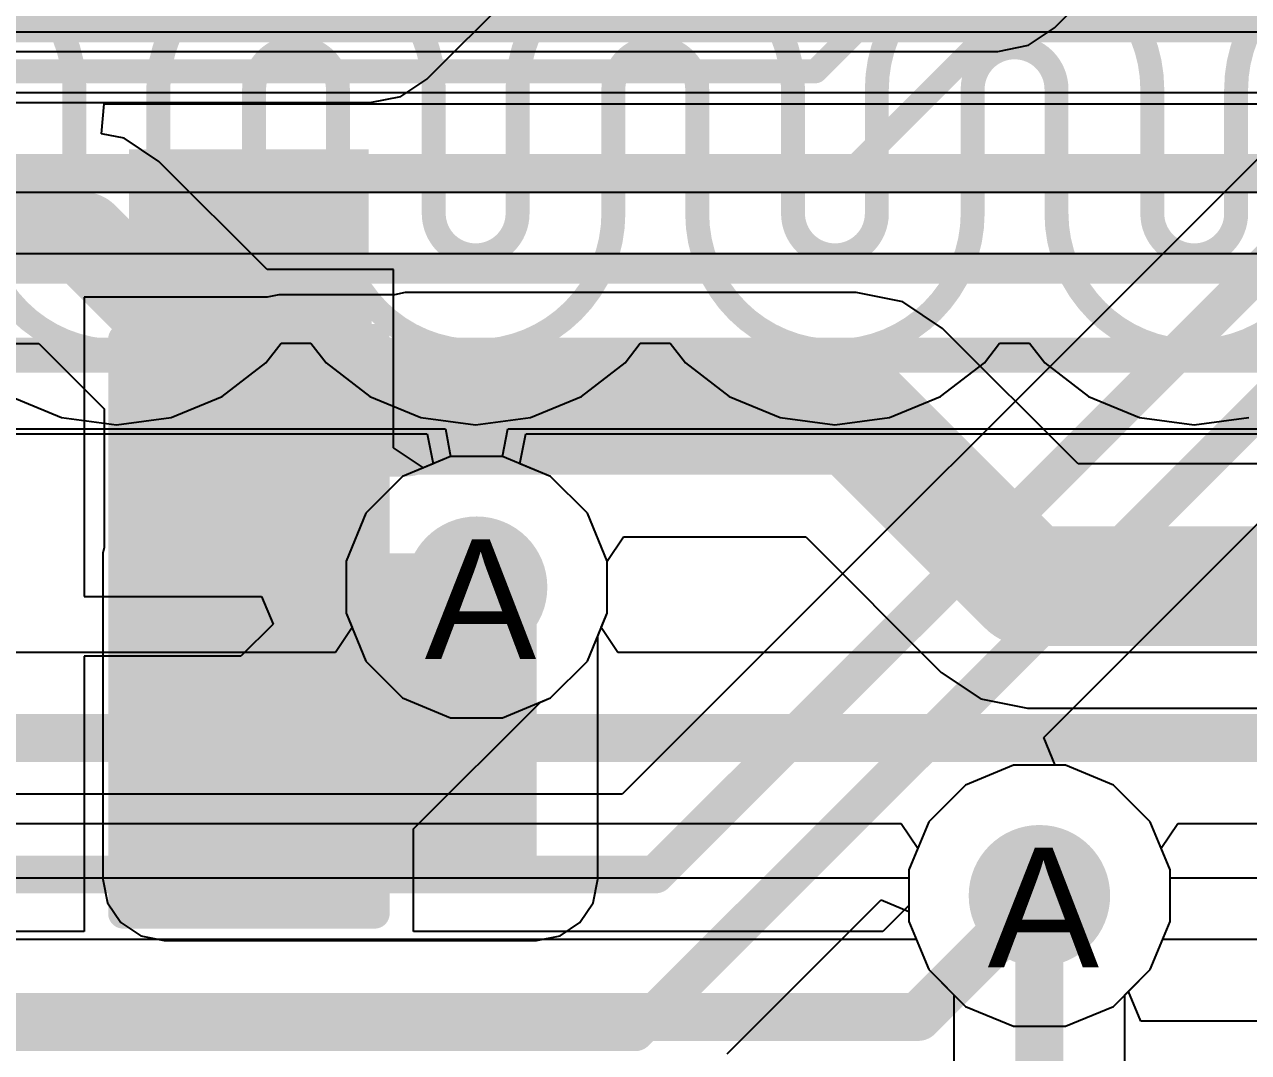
# Model space of a CAD drawing. Header units: inches. Extents: x 0 to 5271, y 0 to 5417.
# Drawn here: x 124.98 to 130.17, y 67.9 to 72.26 of the extents above; entities that cross this region are included whole.
import ezdxf

# ---------------------------------------------------------------- set-up
doc = ezdxf.new("R2010")
doc.units = ezdxf.units.IN
for name, color, linetype in [('Bottom Layer', 5, 'Continuous'), ('Bottom Overlay', 54, 'Continuous'), ('Bottom Paste', 16, 'Continuous'), ('Bottom Solder', 6, 'Continuous'), ('Drill Drawing', 1, 'Continuous'), ('L2_GND1', 16, 'Continuous'), ('L3_SIG1', 76, 'Continuous'), ('L4_PWR', 90, 'Continuous'), ('L5_GND2', 156, 'Continuous'), ('L6_SIG2', 130, 'Continuous'), ('L7_GND3', 216, 'Continuous'), ('Top Layer', 1, 'Continuous'), ('Top Overlay', 2, 'Continuous'), ('Top Paste', 8, 'Continuous'), ('Top Solder', 216, 'Continuous'), ('Via Holes', 16, 'Continuous')]:
    doc.layers.add(name, color=color, linetype=linetype)
doc.styles.add('Arial', font='', dxfattribs={"height": 0.2})
doc.styles.get('Arial').set_extended_font_data('Arial')

# ---------------------------------------------------------------- blocks, each defined once
blk = doc.blocks.new('R___0603_B_40')
at = {"layer": 'Bottom Layer'}
for points in [[(-1.1429746, -0.4445101599999999), (-1.1429746, 0.44448984), (-0.3809746, 0.44448984), (-0.3809746, -0.4445101599999999)], [(0.3810254, -0.4445101599999999), (0.3810254, 0.44448984), (1.1430254, 0.44448984), (1.1430254, -0.4445101599999999)]]:
    blk.add_hatch(color=5, dxfattribs=at).paths.add_polyline_path(points)
at = {"layer": 'Bottom Paste'}
for points in [[(-1.1429746, -0.4445101599999999), (-1.1429746, 0.44448984), (-0.3809746, 0.44448984), (-0.3809746, -0.4445101599999999)], [(0.3810254, -0.4445101599999999), (0.3810254, 0.44448984), (1.1430254, 0.44448984), (1.1430254, -0.4445101599999999)]]:
    blk.add_hatch(color=16, dxfattribs=at).paths.add_polyline_path(points)
at = {"layer": 'Bottom Solder'}
for points in [[(-1.2445746, -0.5461101599999999), (-1.2445746, 0.5460898399999999), (-0.2793746, 0.5460898399999999), (-0.2793746, -0.5461101599999999)], [(0.2794254, -0.5461101599999999), (0.2794254, 0.5460898399999999), (1.2446254, 0.5460898399999999), (1.2446254, -0.5461101599999999)]]:
    blk.add_hatch(color=6, dxfattribs=at).paths.add_polyline_path(points)
at = {"layer": 'Bottom Overlay'}
for points in [[(-1.2191746, 0.53338984, 0.127, 0.127, 0), (-1.2191746, -0.53341016, 0.127, 0.127, 0)], [(-1.2191746, 0.53338984, 0.127, 0.127, 0), (1.2192254, 0.53338984, 0.127, 0.127, 0)], [(1.2192254, 0.53338984, 0.127, 0.127, 0), (1.2192254, -0.53341016, 0.127, 0.127, 0)], [(-1.2191746, -0.53341016, 0.127, 0.127, 0), (1.2192254, -0.53341016, 0.127, 0.127, 0)]]:
    blk.add_lwpolyline(points, format="xyseb", dxfattribs=at)
for points in [[(-1.2509246, 0.53338984, 0.0635, 0.0635, 1), (-1.1874246, 0.53338984, 0.0635, 0.0635, 1)], [(-1.2509246, 0.53338984, 0.0635, 0.0635, 1), (-1.1874246, 0.53338984, 0.0635, 0.0635, 1)], [(1.1874754, 0.53338984, 0.0635, 0.0635, 1), (1.2509754, 0.53338984, 0.0635, 0.0635, 1)], [(1.1874754, 0.53338984, 0.0635, 0.0635, 1), (1.2509754, 0.53338984, 0.0635, 0.0635, 1)], [(-1.2509246, -0.53341016, 0.0635, 0.0635, 1), (-1.1874246, -0.53341016, 0.0635, 0.0635, 1)], [(-1.2509246, -0.53341016, 0.0635, 0.0635, 1), (-1.1874246, -0.53341016, 0.0635, 0.0635, 1)], [(1.1874754, -0.53341016, 0.0635, 0.0635, 1), (1.2509754, -0.53341016, 0.0635, 0.0635, 1)], [(1.1874754, -0.53341016, 0.0635, 0.0635, 1), (1.2509754, -0.53341016, 0.0635, 0.0635, 1)]]:
    blk.add_lwpolyline(points, format="xyseb", close=True, dxfattribs=at)
blk = doc.blocks.new('LED_0402_73')
at = {"layer": 'Top Layer'}
for points in [[(-0.7849743, 0.35999039), (-0.16497554, 0.35999039), (-0.16497554, -0.36001071), (-0.7849743, -0.36001071)], [(0.1649857, 0.35999039), (0.7849844599999999, 0.35999039), (0.7849844599999999, -0.36001071), (0.1649857, -0.36001071)]]:
    blk.add_hatch(color=1, dxfattribs=at).paths.add_polyline_path(points)
at = {"layer": 'Top Overlay'}
blk.add_hatch(color=2, dxfattribs=at).paths.add_polyline_path([(0.93995748, -0.50801016), (1.54955748, -0.50801016), (1.54955748, 0.5079898399999999), (0.93995748, 0.5079898399999999)])
at = {"layer": 'Top Paste'}
for points in [[(-0.7849743, 0.35999039), (-0.16497554, 0.35999039), (-0.16497554, -0.36001071), (-0.7849743, -0.36001071)], [(0.1649857, 0.35999039), (0.7849844599999999, 0.35999039), (0.7849844599999999, -0.36001071), (0.1649857, -0.36001071)]]:
    blk.add_hatch(color=8, dxfattribs=at).paths.add_polyline_path(points)
at = {"layer": 'Top Solder'}
for points in [[(-0.8865742999999999, 0.46159039), (-0.06337554, 0.46159039), (-0.06337554, -0.46161071), (-0.8865742999999999, -0.46161071)], [(0.06338569999999999, 0.46159039), (0.88658446, 0.46159039), (0.88658446, -0.46161071), (0.06338569999999999, -0.46161071)]]:
    blk.add_hatch(color=216, dxfattribs=at).paths.add_polyline_path(points)
at = {"layer": 'Top Overlay'}
for points in [[(-0.8889949199999999, 0.45718984, 0.127, 0.127, 0), (-0.8889949199999999, -0.45721016, 0.127, 0.127, 0)], [(-0.8889949199999999, 0.45718984, 0.127, 0.127, 0), (0.9398050799999998, 0.45718984, 0.127, 0.127, 0)], [(0.9398050799999998, 0.45718984, 0.127, 0.127, 0), (0.9398050799999998, -0.45721016, 0.127, 0.127, 0)], [(-0.8889949199999999, -0.45721016, 0.127, 0.127, 0), (0.9398050799999998, -0.45721016, 0.127, 0.127, 0)]]:
    blk.add_lwpolyline(points, format="xyseb", dxfattribs=at)
for points in [[(-0.92074492, 0.45718984, 0.0635, 0.0635, 1), (-0.8572449200000001, 0.45718984, 0.0635, 0.0635, 1)], [(-0.92074492, 0.45718984, 0.0635, 0.0635, 1), (-0.8572449200000001, 0.45718984, 0.0635, 0.0635, 1)], [(0.90805508, 0.45718984, 0.0635, 0.0635, 1), (0.9715550799999999, 0.45718984, 0.0635, 0.0635, 1)], [(0.90805508, 0.45718984, 0.0635, 0.0635, 1), (0.9715550799999999, 0.45718984, 0.0635, 0.0635, 1)], [(-0.92074492, -0.45721016, 0.0635, 0.0635, 1), (-0.8572449200000001, -0.45721016, 0.0635, 0.0635, 1)], [(-0.92074492, -0.45721016, 0.0635, 0.0635, 1), (-0.8572449200000001, -0.45721016, 0.0635, 0.0635, 1)], [(0.90805508, -0.45721016, 0.0635, 0.0635, 1), (0.9715550799999999, -0.45721016, 0.0635, 0.0635, 1)], [(0.90805508, -0.45721016, 0.0635, 0.0635, 1), (0.9715550799999999, -0.45721016, 0.0635, 0.0635, 1)]]:
    blk.add_lwpolyline(points, format="xyseb", close=True, dxfattribs=at)

msp = doc.modelspace()

# ---------------------------------------------------------------- hatches: boundary and pattern name
at = {"layer": 'Bottom Layer'}
h = msp.add_hatch(color=5, dxfattribs=at)
edge = h.paths.add_edge_path()
edge.add_arc((126.89769134, 69.8705994), 0.2999994, 0, 360)
h = msp.add_hatch(color=5, dxfattribs=at)
edge = h.paths.add_edge_path()
edge.add_arc((129.28497892, 68.56131067999999), 0.2999994, 0, 360)
at = {"layer": 'L2_GND1'}
h = msp.add_hatch(color=16, dxfattribs=at)
edge = h.paths.add_edge_path()
edge.add_arc((126.89769134, 69.8705994), 0.2999994, 0, 360)
h = msp.add_hatch(color=16, dxfattribs=at)
edge = h.paths.add_edge_path()
edge.add_arc((129.28497892, 68.56131067999999), 0.2999994, 0, 360)
at = {"layer": 'L3_SIG1'}
h = msp.add_hatch(color=76, dxfattribs=at)
edge = h.paths.add_edge_path()
edge.add_arc((126.89769134, 69.8705994), 0.2999994, 0, 360)
h = msp.add_hatch(color=76, dxfattribs=at)
edge = h.paths.add_edge_path()
edge.add_arc((129.28497892, 68.56131067999999), 0.2999994, 0, 360)
at = {"layer": 'L4_PWR'}
h = msp.add_hatch(color=90, dxfattribs=at)
edge = h.paths.add_edge_path()
edge.add_arc((126.89769134, 69.8705994), 0.2999994, 0, 360)
h = msp.add_hatch(color=90, dxfattribs=at)
edge = h.paths.add_edge_path()
edge.add_arc((129.28497892, 68.56131067999999), 0.2999994, 0, 360)
at = {"layer": 'L5_GND2'}
h = msp.add_hatch(color=156, dxfattribs=at)
edge = h.paths.add_edge_path()
edge.add_arc((126.89769134, 69.8705994), 0.2999994, 0, 360)
h = msp.add_hatch(color=156, dxfattribs=at)
edge = h.paths.add_edge_path()
edge.add_arc((129.28497892, 68.56131067999999), 0.2999994, 0, 360)
at = {"layer": 'L6_SIG2'}
h = msp.add_hatch(color=130, dxfattribs=at)
edge = h.paths.add_edge_path()
edge.add_arc((126.89769134, 69.8705994), 0.2999994, 0, 360)
h = msp.add_hatch(color=130, dxfattribs=at)
edge = h.paths.add_edge_path()
edge.add_arc((129.28497892, 68.56131067999999), 0.2999994, 0, 360)
at = {"layer": 'L7_GND3'}
h = msp.add_hatch(color=216, dxfattribs=at)
edge = h.paths.add_edge_path()
edge.add_arc((126.89769134, 69.8705994), 0.2999994, 0, 360)
h = msp.add_hatch(color=216, dxfattribs=at)
edge = h.paths.add_edge_path()
edge.add_arc((129.28497892, 68.56131067999999), 0.2999994, 0, 360)
at = {"layer": 'Top Layer'}
h = msp.add_hatch(color=1, dxfattribs=at)
edge = h.paths.add_edge_path()
edge.add_arc((126.89769134, 69.8705994), 0.2999994, 0, 360)
msp.add_hatch(color=1, dxfattribs=at).paths.add_polyline_path([(125.57180372, 68.63080508), (127.15239492, 68.63080508), (127.15239492, 70.01429227999999), (125.57180372, 70.01429227999999)])
h = msp.add_hatch(color=1, dxfattribs=at)
edge = h.paths.add_edge_path()
edge.add_arc((129.28497892, 68.56131067999999), 0.2999994, 0, 360)
at = {"layer": 'Via Holes'}
h = msp.add_hatch(color=7, dxfattribs=at)
edge = h.paths.add_edge_path()
edge.add_arc((126.89769134, 69.8705994), 0.1499997, 0, 360)
h = msp.add_hatch(color=7, dxfattribs=at)
edge = h.paths.add_edge_path()
edge.add_arc((129.28497892, 68.56131067999999), 0.1499997, 0, 360)

# ---------------------------------------------------------------- linework, layer by layer
at = {"layer": 'Bottom Layer'}
for p, q in [((126.6870339, 72.02668093999999), (127.69827902, 73.03792351999999)), ((126.57642452, 71.95277456), (126.6870339, 72.02668093999999)), ((116.86908046, 71.92682084), (126.44595234, 71.92682084)), ((126.44595234, 71.92682084), (126.57642452, 71.95277456)), ((126.00878278, 71.10131068), (125.23332332, 71.10131068)), ((125.23332332, 71.10131068), (125.23332332, 69.83131067999999)), ((126.05882332, 71.11126494), (126.00878278, 71.10131068)), ((126.05883602, 71.1112624), (126.05882332, 71.11126494)), ((126.54888076, 71.1112624), (126.05883602, 71.1112624)), ((126.59457028, 71.12035051999999), (126.54888076, 71.1112624)), ((128.50803864, 71.12035051999999), (126.59457028, 71.12035051999999)), ((128.70625008, 71.08092463999999), (128.50803864, 71.12035051999999)), ((128.87428632, 70.96864648), (128.70625008, 71.08092463999999)), ((129.44958108, 70.39335172), (128.87428632, 70.96864648)), ((130.8940994, 70.39335172), (129.44958108, 70.39335172)), ((127.45169074, 69.98079476), (127.52094892, 70.08444708)), ((127.52094892, 70.08444708), (128.293495, 70.08444708)), ((128.293495, 70.08444708), (128.86878976, 69.50915232)), ((127.45169074, 69.76040149999999), (127.45169074, 69.98079476)), ((125.23332332, 69.83131067999999), (125.98589484, 69.83131067999999)), ((125.98589484, 69.83131067999999), (126.0344952, 69.71397792)), ((127.36735004, 69.55678494), (127.45169074, 69.76040149999999)), ((126.0344952, 69.71397792), (125.89782796, 69.57731068)), ((125.89782796, 69.57731068), (125.23332332, 69.57731068)), ((125.23332332, 69.57731068), (125.23332332, 68.40916722)), ((127.2115058, 69.4009407), (127.36735004, 69.55678494)), ((128.86878976, 69.50915232), (129.036826, 69.39687416)), ((126.63032332, 68.84481532), (127.16872712, 69.38322166)), ((127.16872712, 69.38322166), (127.2115058, 69.4009407)), ((129.036826, 69.39687416), (129.23503744, 69.35744827999999)), ((129.23503744, 69.35744827999999), (130.8940994, 69.35744827999999)), ((129.17478102, 69.11531008), (128.97116446, 69.03096938)), ((129.39517682, 69.11531008), (129.17478102, 69.11531008)), ((129.59879338, 69.03096938), (129.39517682, 69.11531008)), ((128.97116446, 69.03096938), (128.81532022, 68.87512514)), ((129.75463762, 68.87512514), (129.59879338, 69.03096938)), ((128.81532022, 68.87512514), (128.73097952, 68.67150858)), ((129.83897832, 68.67150858), (129.75463762, 68.87512514)), ((126.63032332, 68.40916722), (126.63032332, 68.84481532)), ((128.73097952, 68.67150858), (128.73097952, 68.52006107999999)), ((129.83897832, 68.45111278), (129.83897832, 68.67150858)), ((128.73097952, 68.52006107999999), (128.62008566, 68.40916722)), ((129.75463762, 68.24749621999999), (129.83897832, 68.45111278)), ((125.23332332, 68.40916722), (111.33362544, 68.40916722)), ((128.62008566, 68.40916722), (126.63032332, 68.40916722)), ((129.66230862, 68.15516722), (129.75463762, 68.24749621999999)), ((129.71491456, 68.02816722), (129.66230862, 68.15516722)), ((131.04612094, 68.02816722), (129.71491456, 68.02816722))]:
    msp.add_line(p, q, dxfattribs=at)
for points in [[(126.44595234, 72.2677625, 0.160782, 0.160782, 0), (127.45719492, 73.27900507999999, 0.160782, 0.160782, 0)], [(117.21772848, 72.2677625, 0.160782, 0.160782, 0), (126.44595234, 72.2677625, 0.160782, 0.160782, 0)], [(125.93182332, 70.46631068, 0.508, 0.508, 0), (126.05882332, 70.59331068, 0.508, 0.508, 0)], [(126.05882332, 70.59331068, 0.508, 0.508, 0), (126.58548216, 70.59331068, 0.508, 0.508, 0)], [(126.58548216, 70.59331068, 0.508, 0.508, 0), (126.59457028, 70.60239879999999, 0.508, 0.508, 0)], [(126.59457028, 70.60239879999999, 0.508, 0.508, 0), (128.50803864, 70.60239879999999, 0.508, 0.508, 0)], [(128.50803864, 70.60239879999999, 0.508, 0.508, 0), (129.23503744, 69.8754, 0.508, 0.508, 0)], [(126.88008914, 69.8529972, 0.508, 0.508, 0), (126.89769134, 69.8705994, 0.508, 0.508, 0)], [(126.88008914, 69.82707649999999, 0.508, 0.508, 0), (126.88008914, 69.8529972, 0.508, 0.508, 0)], [(129.23503744, 69.8754, 0.508, 0.508, 0), (131.09132532, 69.8754, 0.508, 0.508, 0)], [(126.12232332, 69.06931068, 0.508, 0.508, 0), (126.88008914, 69.82707649999999, 0.508, 0.508, 0)], [(125.89905732, 68.94175188, 0.508, 0.508, 0), (126.02661612, 69.06931068, 0.508, 0.508, 0)], [(126.02661612, 69.06931068, 0.508, 0.508, 0), (126.12232332, 69.06931068, 0.508, 0.508, 0)], [(125.93167092, 68.94210747999999, 0.254, 0.254, 0), (125.93182332, 68.94231068, 0.254, 0.254, 0)], [(128.77026824, 68.0466, 0.2032, 0.2032, 0), (129.28497892, 68.56131067999999, 0.2032, 0.2032, 0)], [(108.47797456, 68.0466, 0.2032, 0.2032, 0), (128.77026824, 68.0466, 0.2032, 0.2032, 0)]]:
    msp.add_lwpolyline(points, format="xyseb", dxfattribs=at)
for points in [[(126.40575684, 72.2677625, 0.08039099999999999, 0.08039099999999999, 1), (126.48614784, 72.2677625, 0.08039099999999999, 0.08039099999999999, 1)], [(126.40575684, 72.2677625, 0.08039099999999999, 0.08039099999999999, 1), (126.48614784, 72.2677625, 0.08039099999999999, 0.08039099999999999, 1)], [(125.93182332, 70.59331068, 0.254, 0.254, 1), (126.18582332, 70.59331068, 0.254, 0.254, 1)], [(125.93182332, 70.59331068, 0.254, 0.254, 1), (126.18582332, 70.59331068, 0.254, 0.254, 1)], [(126.45848216, 70.59331068, 0.254, 0.254, 1), (126.71248216, 70.59331068, 0.254, 0.254, 1)], [(126.45848216, 70.59331068, 0.254, 0.254, 1), (126.71248216, 70.59331068, 0.254, 0.254, 1)], [(126.46757028, 70.60239879999999, 0.254, 0.254, 1), (126.72157028, 70.60239879999999, 0.254, 0.254, 1)], [(126.46757028, 70.60239879999999, 0.254, 0.254, 1), (126.72157028, 70.60239879999999, 0.254, 0.254, 1)], [(128.38103864, 70.60239879999999, 0.254, 0.254, 1), (128.63503864, 70.60239879999999, 0.254, 0.254, 1)], [(128.38103864, 70.60239879999999, 0.254, 0.254, 1), (128.63503864, 70.60239879999999, 0.254, 0.254, 1)], [(125.80482332, 70.46631068, 0.254, 0.254, 1), (126.05882332, 70.46631068, 0.254, 0.254, 1)], [(126.75308914, 69.8529972, 0.254, 0.254, 1), (127.00708914, 69.8529972, 0.254, 0.254, 1)], [(126.75308914, 69.8529972, 0.254, 0.254, 1), (127.00708914, 69.8529972, 0.254, 0.254, 1)], [(126.77069134, 69.8705994, 0.254, 0.254, 1), (127.02469134, 69.8705994, 0.254, 0.254, 1)], [(129.10803744, 69.8754, 0.254, 0.254, 1), (129.36203744, 69.8754, 0.254, 0.254, 1)], [(129.10803744, 69.8754, 0.254, 0.254, 1), (129.36203744, 69.8754, 0.254, 0.254, 1)], [(126.75308914, 69.82707649999999, 0.254, 0.254, 1), (127.00708914, 69.82707649999999, 0.254, 0.254, 1)], [(126.75308914, 69.82707649999999, 0.254, 0.254, 1), (127.00708914, 69.82707649999999, 0.254, 0.254, 1)], [(125.89961612, 69.06931068, 0.254, 0.254, 1), (126.15361612, 69.06931068, 0.254, 0.254, 1)], [(125.89961612, 69.06931068, 0.254, 0.254, 1), (126.15361612, 69.06931068, 0.254, 0.254, 1)], [(125.99532332, 69.06931068, 0.254, 0.254, 1), (126.24932332, 69.06931068, 0.254, 0.254, 1)], [(125.99532332, 69.06931068, 0.254, 0.254, 1), (126.24932332, 69.06931068, 0.254, 0.254, 1)], [(125.77205732, 68.94175188, 0.254, 0.254, 1), (126.02605732, 68.94175188, 0.254, 0.254, 1)], [(125.86817092, 68.94210747999999, 0.127, 0.127, 1), (125.99517092, 68.94210747999999, 0.127, 0.127, 1)], [(125.86832332, 68.94231068, 0.127, 0.127, 1), (125.99532332, 68.94231068, 0.127, 0.127, 1)], [(129.23417892, 68.56131067999999, 0.1016, 0.1016, 1), (129.33577892, 68.56131067999999, 0.1016, 0.1016, 1)], [(128.71946824, 68.0466, 0.1016, 0.1016, 1), (128.82106824, 68.0466, 0.1016, 0.1016, 1)], [(128.71946824, 68.0466, 0.1016, 0.1016, 1), (128.82106824, 68.0466, 0.1016, 0.1016, 1)]]:
    msp.add_lwpolyline(points, format="xyseb", close=True, dxfattribs=at)
at = {"layer": 'L2_GND1'}
for p, q in [((119.97676792, 70.52111118), (126.68862648, 70.52111118)), ((126.68862648, 70.52111118), (126.71388932, 70.39411118)), ((127.08149336, 70.39411118), (127.1067562, 70.52111118)), ((127.1067562, 70.52111118), (130.87067044, 70.52111118)), ((126.71388932, 70.39411118), (126.58387688, 70.3402581)), ((127.2115058, 70.3402581), (127.08149336, 70.39411118)), ((126.58387688, 70.3402581), (126.42803264, 70.18441386)), ((127.36735004, 70.18441386), (127.2115058, 70.3402581)), ((126.42803264, 70.18441386), (126.34369194, 69.98079729999999)), ((127.45169074, 69.98079729999999), (127.36735004, 70.18441386)), ((126.34369194, 69.98079729999999), (126.34369194, 69.76040149999999)), ((127.45169074, 69.76040149999999), (127.45169074, 69.98079729999999)), ((126.34369194, 69.76040149999999), (126.42803264, 69.55678494)), ((127.36735004, 69.55678494), (127.45169074, 69.76040149999999)), ((126.42803264, 69.55678494), (126.58387688, 69.4009407)), ((127.2115058, 69.4009407), (127.36735004, 69.55678494)), ((126.58387688, 69.4009407), (126.78749344, 69.3166)), ((127.00788924, 69.3166), (127.2115058, 69.4009407)), ((126.78749344, 69.3166), (127.00788924, 69.3166)), ((129.17478102, 69.11531008), (128.97116446, 69.03096938)), ((129.39517682, 69.11531008), (129.17478102, 69.11531008)), ((129.59879338, 69.03096938), (129.39517682, 69.11531008)), ((128.97116446, 69.03096938), (128.81532022, 68.87512514)), ((129.75463762, 68.87512514), (129.59879338, 69.03096938)), ((128.81532022, 68.87512514), (128.73097952, 68.67150858)), ((129.83897832, 68.67150858), (129.75463762, 68.87512514)), ((128.73097952, 68.67150858), (128.73097952, 68.45111278)), ((129.83897832, 68.45111278), (129.83897832, 68.67150858)), ((128.73097952, 68.45111278), (128.81532022, 68.24749621999999)), ((129.75463762, 68.24749621999999), (129.83897832, 68.45111278)), ((128.81532022, 68.24749621999999), (128.97116446, 68.09165198)), ((129.59879338, 68.09165198), (129.75463762, 68.24749621999999)), ((128.97116446, 68.09165198), (129.17478102, 68.00731128)), ((129.39517682, 68.00731128), (129.59879338, 68.09165198)), ((129.17478102, 68.00731128), (129.39517682, 68.00731128))]:
    msp.add_line(p, q, dxfattribs=at)
for points in [[(128.33519164, 72.0598, 0.1016, 0.1016, 0), (136.82258132, 80.54718967999999, 0.1016, 0.1016, 0)], [(128.5035276, 71.6534, 0.1016, 0.1016, 0), (136.99091728, 80.14078968, 0.1016, 0.1016, 0)], [(97.73150634, 72.0598, 0.1016, 0.1016, 0), (128.33519164, 72.0598, 0.1016, 0.1016, 0)], [(97.73150634, 71.6534, 0.1016, 0.1016, 0), (127.98113596, 71.6534, 0.1016, 0.1016, 0)], [(127.9811385, 71.6534, 0.1016, 0.1016, 0), (128.5035276, 71.6534, 0.1016, 0.1016, 0)], [(110.16377764, 71.23828272, 0.1016, 0.1016, 0), (132.02994676, 71.23828272, 0.1016, 0.1016, 0)], [(110.13066874, 70.83188272, 0.1016, 0.1016, 0), (132.19828272, 70.83188272, 0.1016, 0.1016, 0)]]:
    msp.add_lwpolyline(points, format="xyseb", dxfattribs=at)
for points in [[(128.30979164, 72.0598, 0.0508, 0.0508, 1), (128.36059164, 72.0598, 0.0508, 0.0508, 1)], [(128.30979164, 72.0598, 0.0508, 0.0508, 1), (128.36059164, 72.0598, 0.0508, 0.0508, 1)], [(127.95573596, 71.6534, 0.0508, 0.0508, 1), (128.00653596, 71.6534, 0.0508, 0.0508, 1)], [(127.9557385, 71.6534, 0.0508, 0.0508, 1), (128.0065385, 71.6534, 0.0508, 0.0508, 1)], [(128.4781276, 71.6534, 0.0508, 0.0508, 1), (128.5289276, 71.6534, 0.0508, 0.0508, 1)], [(128.4781276, 71.6534, 0.0508, 0.0508, 1), (128.5289276, 71.6534, 0.0508, 0.0508, 1)]]:
    msp.add_lwpolyline(points, format="xyseb", close=True, dxfattribs=at)
at = {"layer": 'L3_SIG1'}
for p, q in [((112.29747162, 72.22686087999999), (135.73943896, 72.22686087999999)), ((135.8482043, 71.96894166), (113.9322588, 71.96894166)), ((114.07348026, 71.28705834), (136.8044, 71.28705834)), ((126.78749344, 70.4245988), (126.58387688, 70.3402581)), ((127.00788924, 70.4245988), (126.78749344, 70.4245988)), ((127.2115058, 70.3402581), (127.00788924, 70.4245988)), ((126.58387688, 70.3402581), (126.42803264, 70.18441386)), ((127.36735004, 70.18441386), (127.2115058, 70.3402581)), ((126.42803264, 70.18441386), (126.34369194, 69.98079729999999)), ((127.45169074, 69.98079729999999), (127.36735004, 70.18441386)), ((126.34369194, 69.98079729999999), (126.34369194, 69.76040149999999)), ((127.45169074, 69.76040149999999), (127.45169074, 69.98079729999999)), ((126.34369194, 69.76040149999999), (126.42803264, 69.55678494)), ((127.36735004, 69.55678494), (127.45169074, 69.76040149999999)), ((126.42803264, 69.55678494), (126.58387688, 69.4009407)), ((127.2115058, 69.4009407), (127.36735004, 69.55678494)), ((126.58387688, 69.4009407), (126.78749344, 69.3166)), ((127.00788924, 69.3166), (127.2115058, 69.4009407)), ((126.78749344, 69.3166), (127.00788924, 69.3166)), ((129.17478102, 69.11531008), (128.97116446, 69.03096938)), ((129.39517682, 69.11531008), (129.17478102, 69.11531008)), ((129.59879338, 69.03096938), (129.39517682, 69.11531008)), ((128.97116446, 69.03096938), (128.81532022, 68.87512514)), ((129.75463762, 68.87512514), (129.59879338, 69.03096938)), ((128.81532022, 68.87512514), (128.73097952, 68.67150858)), ((129.83897832, 68.67150858), (129.75463762, 68.87512514)), ((128.73097952, 68.67150858), (128.73097952, 68.45111278)), ((129.83897832, 68.45111278), (129.83897832, 68.67150858)), ((128.73097952, 68.45111278), (128.81532022, 68.24749621999999)), ((129.75463762, 68.24749621999999), (129.83897832, 68.45111278)), ((128.81532022, 68.24749621999999), (128.9224117, 68.14040474)), ((129.64754614, 68.14040474), (129.75463762, 68.24749621999999)), ((128.9224117, 68.14040474), (128.9224117, 67.49434558)), ((129.64754614, 67.64451546000001), (129.64754614, 68.14040474))]:
    msp.add_line(p, q, dxfattribs=at)
for points in [[(113.9322588, 71.62799999999999, 0.160782, 0.160782, 0), (136.8044, 71.62799999999999, 0.160782, 0.160782, 0)], [(129.28497892, 67.49433288, 0.2032, 0.2032, 0), (129.28497892, 68.56131067999999, 0.2032, 0.2032, 0)]]:
    msp.add_lwpolyline(points, format="xyseb", dxfattribs=at)
msp.add_lwpolyline([(129.23417892, 68.56131067999999, 0.1016, 0.1016, 1), (129.33577892, 68.56131067999999, 0.1016, 0.1016, 1)], format="xyseb", close=True, dxfattribs=at)
at = {"layer": 'L4_PWR'}
for p, q in [((126.78749344, 70.4245988), (126.58387688, 70.3402581)), ((127.00788924, 70.4245988), (126.78749344, 70.4245988)), ((127.2115058, 70.3402581), (127.00788924, 70.4245988)), ((126.58387688, 70.3402581), (126.42803264, 70.18441386)), ((127.36735004, 70.18441386), (127.2115058, 70.3402581)), ((126.42803264, 70.18441386), (126.34369194, 69.98079729999999)), ((127.45169074, 69.98079729999999), (127.36735004, 70.18441386)), ((126.34369194, 69.98079729999999), (126.34369194, 69.76040149999999)), ((127.45169074, 69.76040149999999), (127.45169074, 69.98079729999999)), ((126.34369194, 69.76040149999999), (126.42803264, 69.55678494)), ((127.36735004, 69.55678494), (127.45169074, 69.76040149999999)), ((126.42803264, 69.55678494), (126.58387688, 69.4009407)), ((127.2115058, 69.4009407), (127.36735004, 69.55678494)), ((126.58387688, 69.4009407), (126.78749344, 69.3166)), ((127.00788924, 69.3166), (127.2115058, 69.4009407)), ((126.78749344, 69.3166), (127.00788924, 69.3166)), ((129.17478102, 69.11531008), (128.97116446, 69.03096938)), ((129.39517682, 69.11531008), (129.17478102, 69.11531008)), ((129.59879338, 69.03096938), (129.39517682, 69.11531008)), ((128.97116446, 69.03096938), (128.81532022, 68.87512514)), ((129.75463762, 68.87512514), (129.59879338, 69.03096938)), ((128.81532022, 68.87512514), (128.73097952, 68.67150858)), ((129.83897832, 68.67150858), (129.75463762, 68.87512514)), ((128.73097952, 68.67150858), (128.73097952, 68.63577586)), ((129.83897832, 68.63577586), (129.83897832, 68.67150858)), ((128.73097952, 68.63577586), (111.27401672, 68.63577586)), ((130.27824084, 68.63577586), (129.83897832, 68.63577586)), ((111.20591932, 68.3768), (128.76176178, 68.3768)), ((128.76176178, 68.3768), (128.81532022, 68.24749621999999)), ((129.75463762, 68.24749621999999), (129.80819606, 68.3768)), ((129.80819606, 68.3768), (130.27824084, 68.3768)), ((128.81532022, 68.24749621999999), (128.97116446, 68.09165198)), ((129.59879338, 68.09165198), (129.75463762, 68.24749621999999)), ((128.97116446, 68.09165198), (129.17478102, 68.00731128)), ((129.39517682, 68.00731128), (129.59879338, 68.09165198)), ((129.17478102, 68.00731128), (129.39517682, 68.00731128))]:
    msp.add_line(p, q, dxfattribs=at)
at = {"layer": 'L5_GND2'}
for p, q in [((130.7572188, 71.54532046), (97.41183717999999, 71.54532046)), ((119.95559956, 70.54227954), (126.76499412, 70.54227954)), ((126.76499412, 70.54227954), (126.7874909, 70.4245988)), ((127.00789178, 70.4245988), (127.03038856, 70.54227954)), ((127.03038856, 70.54227954), (130.92177524, 70.54227954)), ((126.7874909, 70.4245988), (126.58387688, 70.3402581)), ((127.2115058, 70.3402581), (127.00789178, 70.4245988)), ((126.58387688, 70.3402581), (126.42803264, 70.18441386)), ((127.36735004, 70.18441386), (127.2115058, 70.3402581)), ((126.42803264, 70.18441386), (126.34369194, 69.98079729999999)), ((127.45169074, 69.98079729999999), (127.36735004, 70.18441386)), ((126.34369194, 69.98079729999999), (126.34369194, 69.76040149999999)), ((127.45169074, 69.76040149999999), (127.45169074, 69.98079729999999)), ((126.34369194, 69.76040149999999), (126.42803264, 69.55678494)), ((127.36735004, 69.55678494), (127.45169074, 69.76040149999999)), ((126.42803264, 69.55678494), (126.58387688, 69.4009407)), ((127.2115058, 69.4009407), (127.36735004, 69.55678494)), ((126.58387688, 69.4009407), (126.78749344, 69.3166)), ((127.00788924, 69.3166), (127.2115058, 69.4009407)), ((126.78749344, 69.3166), (127.00788924, 69.3166)), ((129.17478102, 69.11531008), (128.97116446, 69.03096938)), ((129.39517682, 69.11531008), (129.17478102, 69.11531008)), ((129.59879338, 69.03096938), (129.39517682, 69.11531008)), ((128.97116446, 69.03096938), (128.81532022, 68.87512514)), ((129.75463762, 68.87512514), (129.59879338, 69.03096938)), ((128.81532022, 68.87512514), (128.73097952, 68.67150858)), ((129.83897832, 68.67150858), (129.75463762, 68.87512514)), ((128.73097952, 68.67150858), (128.73097952, 68.45111278)), ((129.83897832, 68.45111278), (129.83897832, 68.67150858)), ((128.73097952, 68.45111278), (128.81532022, 68.24749621999999)), ((129.75463762, 68.24749621999999), (129.83897832, 68.45111278)), ((128.81532022, 68.24749621999999), (128.97116446, 68.09165198)), ((129.59879338, 68.09165198), (129.75463762, 68.24749621999999)), ((128.97116446, 68.09165198), (129.17478102, 68.00731128)), ((129.39517682, 68.00731128), (129.59879338, 68.09165198)), ((129.17478102, 68.00731128), (129.39517682, 68.00731128))]:
    msp.add_line(p, q, dxfattribs=at)
for points in [[(97.65314987999999, 71.2216, 0.127, 0.127, 0), (130.89130794, 71.2216, 0.127, 0.127, 0)], [(97.65314987999999, 70.866, 0.127, 0.127, 0), (131.0386, 70.866, 0.127, 0.127, 0)]]:
    msp.add_lwpolyline(points, format="xyseb", dxfattribs=at)
at = {"layer": 'L6_SIG2'}
for p, q in [((129.34939586, 72.2441659), (131.50069966, 74.39547224)), ((131.72924886, 73.20721198), (127.51437794, 68.99234106)), ((129.30320596, 69.23264284), (132.70208156, 72.63151844)), ((129.23878648, 72.17025952), (129.34939586, 72.2441659)), ((129.1083143, 72.1443058), (129.23878648, 72.17025952)), ((115.3751566, 72.14430834), (129.1083016, 72.14430834)), ((129.1083016, 72.14430834), (129.1083143, 72.1443058)), ((126.78749344, 70.4245988), (126.58387688, 70.3402581)), ((127.00788924, 70.4245988), (126.78749344, 70.4245988)), ((127.2115058, 70.3402581), (127.00788924, 70.4245988)), ((126.58387688, 70.3402581), (126.42803264, 70.18441386)), ((127.36735004, 70.18441386), (127.2115058, 70.3402581)), ((126.42803264, 70.18441386), (126.34369194, 69.98079729999999)), ((127.45169074, 69.98079729999999), (127.36735004, 70.18441386)), ((126.34369194, 69.98079729999999), (126.34369194, 69.76040149999999)), ((127.45169074, 69.76040149999999), (127.45169074, 69.98079729999999)), ((126.34369194, 69.76040149999999), (126.42803264, 69.55678494)), ((127.36735004, 69.55678494), (127.45169074, 69.76040149999999)), ((126.42803264, 69.55678494), (126.58387688, 69.4009407)), ((127.2115058, 69.4009407), (127.36735004, 69.55678494)), ((126.58387688, 69.4009407), (126.78749344, 69.3166)), ((127.00788924, 69.3166), (127.2115058, 69.4009407)), ((126.78749344, 69.3166), (127.00788924, 69.3166)), ((129.35180886, 69.11531008), (129.30320596, 69.23264284)), ((129.39517682, 69.11531008), (129.35180886, 69.11531008)), ((129.59879338, 69.03096938), (129.39517682, 69.11531008)), ((129.75463762, 68.87512514), (129.59879338, 69.03096938)), ((127.51437794, 68.99234106), (116.146834, 68.99234106)), ((129.83897832, 68.67150858), (129.75463762, 68.87512514)), ((129.83897832, 68.45111278), (129.83897832, 68.67150858)), ((127.96049592, 67.8899328), (128.61364676, 68.54308363999999)), ((128.61364676, 68.54308363999999), (128.73097952, 68.49448074)), ((128.73097952, 68.49448074), (128.73097952, 68.45111278)), ((128.73097952, 68.45111278), (128.81532022, 68.24749621999999)), ((129.75463762, 68.24749621999999), (129.83897832, 68.45111278)), ((128.81532022, 68.24749621999999), (128.97116446, 68.09165198)), ((129.59879338, 68.09165198), (129.75463762, 68.24749621999999)), ((128.97116446, 68.09165198), (129.17478102, 68.00731128)), ((129.39517682, 68.00731128), (129.59879338, 68.09165198)), ((129.17478102, 68.00731128), (129.39517682, 68.00731128))]:
    msp.add_line(p, q, dxfattribs=at)
for points in [[(127.6555994, 68.6513994, 0.160782, 0.160782, 0), (132.07019052, 73.06599052, 0.160782, 0.160782, 0)], [(127.57031128, 67.98191127999999, 0.160782, 0.160782, 0), (132.461, 72.8726, 0.160782, 0.160782, 0)], [(118.44261808, 68.6513994, 0.160782, 0.160782, 0), (127.6555994, 68.6513994, 0.160782, 0.160782, 0)], [(120.3198, 67.98191127999999, 0.160782, 0.160782, 0), (127.57031128, 67.98191127999999, 0.160782, 0.160782, 0)]]:
    msp.add_lwpolyline(points, format="xyseb", dxfattribs=at)
for points in [[(127.6154039, 68.6513994, 0.08039099999999999, 0.08039099999999999, 1), (127.6957949, 68.6513994, 0.08039099999999999, 0.08039099999999999, 1)], [(127.6154039, 68.6513994, 0.08039099999999999, 0.08039099999999999, 1), (127.6957949, 68.6513994, 0.08039099999999999, 0.08039099999999999, 1)], [(127.53011578, 67.98191127999999, 0.08039099999999999, 0.08039099999999999, 1), (127.61050678, 67.98191127999999, 0.08039099999999999, 0.08039099999999999, 1)], [(127.53011578, 67.98191127999999, 0.08039099999999999, 0.08039099999999999, 1), (127.61050678, 67.98191127999999, 0.08039099999999999, 0.08039099999999999, 1)]]:
    msp.add_lwpolyline(points, format="xyseb", close=True, dxfattribs=at)
at = {"layer": 'L7_GND3'}
for p, q in [((126.00361896, 70.8224517), (126.06807654, 70.90645457999999)), ((126.06807654, 70.90645457999999), (126.19507654, 70.90645457999999)), ((126.19507654, 70.90645457999999), (126.25953412, 70.8224517)), ((127.52761896, 70.8224517), (127.59207654, 70.90645457999999)), ((127.59207654, 70.90645457999999), (127.71907654, 70.90645457999999)), ((127.71907654, 70.90645457999999), (127.78353412, 70.8224517)), ((129.05161896, 70.8224517), (129.11607654, 70.90645457999999)), ((129.11607654, 70.90645457999999), (129.24307654, 70.90645457999999)), ((129.24307654, 70.90645457999999), (129.30753412, 70.8224517)), ((125.81791194, 70.67995515999999), (126.00361896, 70.8224517)), ((126.25953412, 70.8224517), (126.44524114, 70.67995515999999)), ((127.34191194, 70.67995515999999), (127.52761896, 70.8224517)), ((127.78353412, 70.8224517), (127.96924114, 70.67995515999999)), ((128.86591194, 70.67995515999999), (129.05161896, 70.8224517)), ((129.30753412, 70.8224517), (129.49324114, 70.67995515999999)), ((124.92124114, 70.67995515999999), (125.13750182, 70.59037697999999)), ((125.60165126, 70.59037697999999), (125.81791194, 70.67995515999999)), ((126.44524114, 70.67995515999999), (126.66150182, 70.59037697999999)), ((127.12565126, 70.59037697999999), (127.34191194, 70.67995515999999)), ((127.96924114, 70.67995515999999), (128.18550182, 70.59037697999999)), ((128.64965126, 70.59037697999999), (128.86591194, 70.67995515999999)), ((129.49324114, 70.67995515999999), (129.70950182, 70.59037697999999)), ((125.13750182, 70.59037697999999), (125.36957654, 70.55982331999999)), ((125.36957654, 70.55982331999999), (125.60165126, 70.59037697999999)), ((126.66150182, 70.59037697999999), (126.89357654, 70.55982331999999)), ((126.89357654, 70.55982331999999), (127.12565126, 70.59037697999999)), ((128.18550182, 70.59037697999999), (128.41757654, 70.55982331999999)), ((128.41757654, 70.55982331999999), (128.64965126, 70.59037697999999)), ((129.70950182, 70.59037697999999), (129.94157654, 70.55982331999999)), ((129.94157654, 70.55982331999999), (130.17365126, 70.59037697999999)), ((126.78749344, 70.4245988), (126.58387688, 70.3402581)), ((127.00788924, 70.4245988), (126.78749344, 70.4245988)), ((127.2115058, 70.3402581), (127.00788924, 70.4245988)), ((126.58387688, 70.3402581), (126.42803264, 70.18441386)), ((127.36735004, 70.18441386), (127.2115058, 70.3402581)), ((126.42803264, 70.18441386), (126.34369194, 69.98079729999999)), ((127.45169074, 69.98079729999999), (127.36735004, 70.18441386)), ((126.34369194, 69.98079729999999), (126.34369194, 69.76040149999999)), ((127.45169074, 69.76040149999999), (127.45169074, 69.98079729999999)), ((126.34369194, 69.76040149999999), (126.3691402, 69.69896397999999)), ((127.42624248, 69.69896397999999), (127.45169074, 69.76040149999999)), ((126.3691402, 69.69896397999999), (126.29858154, 69.59336601999999)), ((127.49680114, 69.59336601999999), (127.42624248, 69.69896397999999)), ((126.29858154, 69.59336601999999), (120.07277484, 69.59336601999999)), ((130.49420434, 69.59336601999999), (127.49680114, 69.59336601999999)), ((111.34414612, 68.86823158), (128.69816526, 68.86823158)), ((128.69816526, 68.86823158), (128.76872392, 68.76263362)), ((129.80123392, 68.76263362), (129.87179258, 68.86823158)), ((129.87179258, 68.86823158), (140.3253861, 68.86823158)), ((128.76872392, 68.76263362), (128.73097952, 68.67150858)), ((129.83897832, 68.67150858), (129.80123392, 68.76263362)), ((128.73097952, 68.67150858), (128.73097952, 68.45111278)), ((129.83897832, 68.45111278), (129.83897832, 68.67150858)), ((128.73097952, 68.45111278), (128.81532022, 68.24749621999999)), ((129.75463762, 68.24749621999999), (129.83897832, 68.45111278)), ((128.81532022, 68.24749621999999), (128.97116446, 68.09165198)), ((129.59879338, 68.09165198), (129.75463762, 68.24749621999999)), ((128.97116446, 68.09165198), (129.17478102, 68.00731128)), ((129.39517682, 68.00731128), (129.59879338, 68.09165198)), ((129.17478102, 68.00731128), (129.39517682, 68.00731128))]:
    msp.add_line(p, q, dxfattribs=at)
for points in [[(124.02337654, 71.9836, 0.1016, 0.1016, -0.9999999999999999), (125.19177654, 71.9836, 0.1016, 0.1016, 0)], [(125.54737654, 71.9836, 0.1016, 0.1016, -0.9999999999999999), (126.71577654, 71.9836, 0.1016, 0.1016, 0)], [(127.07137654, 71.9836, 0.1016, 0.1016, -0.9999999999999999), (128.23977654, 71.9836, 0.1016, 0.1016, 0)], [(128.59537654, 71.9836, 0.1016, 0.1016, -0.9999999999999999), (129.76377654, 71.9836, 0.1016, 0.1016, 0)], [(130.11937654, 71.9836, 0.1016, 0.1016, -0.9999999999999999), (131.28777654, 71.9836, 0.1016, 0.1016, 0)], [(125.95377654, 71.9836, 0.1016, 0.1016, -0.9999999999999999), (126.30937654, 71.9836, 0.1016, 0.1016, 0)], [(127.47777654, 71.9836, 0.1016, 0.1016, -0.9999999999999999), (127.83337654, 71.9836, 0.1016, 0.1016, 0)], [(129.00177654, 71.9836, 0.1016, 0.1016, -0.9999999999999999), (129.35737654, 71.9836, 0.1016, 0.1016, 0)], [(125.19177654, 71.45649412, 0.1016, 0.1016, 0), (125.19177654, 71.9836, 0.1016, 0.1016, 0)], [(125.54737654, 71.45649412, 0.1016, 0.1016, 0), (125.54737654, 71.9836, 0.1016, 0.1016, 0)], [(125.95377654, 71.45649412, 0.1016, 0.1016, 0), (125.95377654, 71.9836, 0.1016, 0.1016, 0)], [(126.30937654, 71.45649412, 0.1016, 0.1016, 0), (126.30937654, 71.9836, 0.1016, 0.1016, 0)], [(126.71577654, 71.45649412, 0.1016, 0.1016, 0), (126.71577654, 71.9836, 0.1016, 0.1016, 0)], [(127.07137654, 71.45649412, 0.1016, 0.1016, 0), (127.07137654, 71.9836, 0.1016, 0.1016, 0)], [(127.47777654, 71.45649412, 0.1016, 0.1016, 0), (127.47777654, 71.9836, 0.1016, 0.1016, 0)], [(127.83337654, 71.45649412, 0.1016, 0.1016, 0), (127.83337654, 71.9836, 0.1016, 0.1016, 0)], [(128.23977654, 71.45649412, 0.1016, 0.1016, 0), (128.23977654, 71.9836, 0.1016, 0.1016, 0)], [(128.59537654, 71.45649412, 0.1016, 0.1016, 0), (128.59537654, 71.9836, 0.1016, 0.1016, 0)], [(129.00177654, 71.45649412, 0.1016, 0.1016, 0), (129.00177654, 71.9836, 0.1016, 0.1016, 0)], [(129.35737654, 71.45649412, 0.1016, 0.1016, 0), (129.35737654, 71.9836, 0.1016, 0.1016, 0)], [(129.76377654, 71.45649412, 0.1016, 0.1016, 0), (129.76377654, 71.9836, 0.1016, 0.1016, 0)], [(130.11937654, 71.45649412, 0.1016, 0.1016, 0), (130.11937654, 71.9836, 0.1016, 0.1016, 0)], [(125.95377654, 71.45649412, 0.1016, 0.1016, -0.9999999999999999), (124.78537654, 71.45649412, 0.1016, 0.1016, 0)], [(125.54737654, 71.45649412, 0.1016, 0.1016, -0.9999999999999999), (125.19177654, 71.45649412, 0.1016, 0.1016, 0)], [(127.47777654, 71.45649412, 0.1016, 0.1016, -0.9999999999999999), (126.30937654, 71.45649412, 0.1016, 0.1016, 0)], [(127.07137654, 71.45649412, 0.1016, 0.1016, -0.9999999999999999), (126.71577654, 71.45649412, 0.1016, 0.1016, 0)], [(129.00177654, 71.45649412, 0.1016, 0.1016, -0.9999999999999999), (127.83337654, 71.45649412, 0.1016, 0.1016, 0)], [(128.59537654, 71.45649412, 0.1016, 0.1016, -0.9999999999999999), (128.23977654, 71.45649412, 0.1016, 0.1016, 0)], [(130.52577654, 71.45649412, 0.1016, 0.1016, -0.9999999999999999), (129.35737654, 71.45649412, 0.1016, 0.1016, 0)], [(130.11937654, 71.45649412, 0.1016, 0.1016, -0.9999999999999999), (129.76377654, 71.45649412, 0.1016, 0.1016, 0)], [(119.06060262, 69.2307988, 0.2032, 0.2032, 0), (140.3253988, 69.2307988, 0.2032, 0.2032, 0)]]:
    msp.add_lwpolyline(points, format="xyseb", dxfattribs=at)
for points in [[(125.16637654, 71.9836, 0.0508, 0.0508, 1), (125.21717654, 71.9836, 0.0508, 0.0508, 1)], [(125.16637654, 71.9836, 0.0508, 0.0508, 1), (125.21717654, 71.9836, 0.0508, 0.0508, 1)], [(125.52197654, 71.9836, 0.0508, 0.0508, 1), (125.57277654, 71.9836, 0.0508, 0.0508, 1)], [(125.52197654, 71.9836, 0.0508, 0.0508, 1), (125.57277654, 71.9836, 0.0508, 0.0508, 1)], [(125.92837654, 71.9836, 0.0508, 0.0508, 1), (125.97917654, 71.9836, 0.0508, 0.0508, 1)], [(125.92837654, 71.9836, 0.0508, 0.0508, 1), (125.97917654, 71.9836, 0.0508, 0.0508, 1)], [(126.28397654, 71.9836, 0.0508, 0.0508, 1), (126.33477654, 71.9836, 0.0508, 0.0508, 1)], [(126.28397654, 71.9836, 0.0508, 0.0508, 1), (126.33477654, 71.9836, 0.0508, 0.0508, 1)], [(126.69037654, 71.9836, 0.0508, 0.0508, 1), (126.74117654, 71.9836, 0.0508, 0.0508, 1)], [(126.69037654, 71.9836, 0.0508, 0.0508, 1), (126.74117654, 71.9836, 0.0508, 0.0508, 1)], [(127.04597654, 71.9836, 0.0508, 0.0508, 1), (127.09677654, 71.9836, 0.0508, 0.0508, 1)], [(127.04597654, 71.9836, 0.0508, 0.0508, 1), (127.09677654, 71.9836, 0.0508, 0.0508, 1)], [(127.45237654, 71.9836, 0.0508, 0.0508, 1), (127.50317654, 71.9836, 0.0508, 0.0508, 1)], [(127.45237654, 71.9836, 0.0508, 0.0508, 1), (127.50317654, 71.9836, 0.0508, 0.0508, 1)], [(127.80797654, 71.9836, 0.0508, 0.0508, 1), (127.85877654, 71.9836, 0.0508, 0.0508, 1)], [(127.80797654, 71.9836, 0.0508, 0.0508, 1), (127.85877654, 71.9836, 0.0508, 0.0508, 1)], [(128.21437654, 71.9836, 0.0508, 0.0508, 1), (128.26517654, 71.9836, 0.0508, 0.0508, 1)], [(128.21437654, 71.9836, 0.0508, 0.0508, 1), (128.26517654, 71.9836, 0.0508, 0.0508, 1)], [(128.56997654, 71.9836, 0.0508, 0.0508, 1), (128.62077654, 71.9836, 0.0508, 0.0508, 1)], [(128.56997654, 71.9836, 0.0508, 0.0508, 1), (128.62077654, 71.9836, 0.0508, 0.0508, 1)], [(128.97637654, 71.9836, 0.0508, 0.0508, 1), (129.02717654, 71.9836, 0.0508, 0.0508, 1)], [(128.97637654, 71.9836, 0.0508, 0.0508, 1), (129.02717654, 71.9836, 0.0508, 0.0508, 1)], [(129.33197654, 71.9836, 0.0508, 0.0508, 1), (129.38277654, 71.9836, 0.0508, 0.0508, 1)], [(129.33197654, 71.9836, 0.0508, 0.0508, 1), (129.38277654, 71.9836, 0.0508, 0.0508, 1)], [(129.73837654, 71.9836, 0.0508, 0.0508, 1), (129.78917654, 71.9836, 0.0508, 0.0508, 1)], [(129.73837654, 71.9836, 0.0508, 0.0508, 1), (129.78917654, 71.9836, 0.0508, 0.0508, 1)], [(130.09397654, 71.9836, 0.0508, 0.0508, 1), (130.14477654, 71.9836, 0.0508, 0.0508, 1)], [(130.09397654, 71.9836, 0.0508, 0.0508, 1), (130.14477654, 71.9836, 0.0508, 0.0508, 1)], [(125.16637654, 71.45649412, 0.0508, 0.0508, 1), (125.21717654, 71.45649412, 0.0508, 0.0508, 1)], [(125.16637654, 71.45649412, 0.0508, 0.0508, 1), (125.21717654, 71.45649412, 0.0508, 0.0508, 1)], [(125.52197654, 71.45649412, 0.0508, 0.0508, 1), (125.57277654, 71.45649412, 0.0508, 0.0508, 1)], [(125.52197654, 71.45649412, 0.0508, 0.0508, 1), (125.57277654, 71.45649412, 0.0508, 0.0508, 1)], [(125.92837654, 71.45649412, 0.0508, 0.0508, 1), (125.97917654, 71.45649412, 0.0508, 0.0508, 1)], [(125.92837654, 71.45649412, 0.0508, 0.0508, 1), (125.97917654, 71.45649412, 0.0508, 0.0508, 1)], [(126.28397654, 71.45649412, 0.0508, 0.0508, 1), (126.33477654, 71.45649412, 0.0508, 0.0508, 1)], [(126.28397654, 71.45649412, 0.0508, 0.0508, 1), (126.33477654, 71.45649412, 0.0508, 0.0508, 1)], [(126.69037654, 71.45649412, 0.0508, 0.0508, 1), (126.74117654, 71.45649412, 0.0508, 0.0508, 1)], [(126.69037654, 71.45649412, 0.0508, 0.0508, 1), (126.74117654, 71.45649412, 0.0508, 0.0508, 1)], [(127.04597654, 71.45649412, 0.0508, 0.0508, 1), (127.09677654, 71.45649412, 0.0508, 0.0508, 1)], [(127.04597654, 71.45649412, 0.0508, 0.0508, 1), (127.09677654, 71.45649412, 0.0508, 0.0508, 1)], [(127.45237654, 71.45649412, 0.0508, 0.0508, 1), (127.50317654, 71.45649412, 0.0508, 0.0508, 1)], [(127.45237654, 71.45649412, 0.0508, 0.0508, 1), (127.50317654, 71.45649412, 0.0508, 0.0508, 1)], [(127.80797654, 71.45649412, 0.0508, 0.0508, 1), (127.85877654, 71.45649412, 0.0508, 0.0508, 1)], [(127.80797654, 71.45649412, 0.0508, 0.0508, 1), (127.85877654, 71.45649412, 0.0508, 0.0508, 1)], [(128.21437654, 71.45649412, 0.0508, 0.0508, 1), (128.26517654, 71.45649412, 0.0508, 0.0508, 1)], [(128.21437654, 71.45649412, 0.0508, 0.0508, 1), (128.26517654, 71.45649412, 0.0508, 0.0508, 1)], [(128.56997654, 71.45649412, 0.0508, 0.0508, 1), (128.62077654, 71.45649412, 0.0508, 0.0508, 1)], [(128.56997654, 71.45649412, 0.0508, 0.0508, 1), (128.62077654, 71.45649412, 0.0508, 0.0508, 1)], [(128.97637654, 71.45649412, 0.0508, 0.0508, 1), (129.02717654, 71.45649412, 0.0508, 0.0508, 1)], [(128.97637654, 71.45649412, 0.0508, 0.0508, 1), (129.02717654, 71.45649412, 0.0508, 0.0508, 1)], [(129.33197654, 71.45649412, 0.0508, 0.0508, 1), (129.38277654, 71.45649412, 0.0508, 0.0508, 1)], [(129.33197654, 71.45649412, 0.0508, 0.0508, 1), (129.38277654, 71.45649412, 0.0508, 0.0508, 1)], [(129.73837654, 71.45649412, 0.0508, 0.0508, 1), (129.78917654, 71.45649412, 0.0508, 0.0508, 1)], [(129.73837654, 71.45649412, 0.0508, 0.0508, 1), (129.78917654, 71.45649412, 0.0508, 0.0508, 1)], [(130.09397654, 71.45649412, 0.0508, 0.0508, 1), (130.14477654, 71.45649412, 0.0508, 0.0508, 1)], [(130.09397654, 71.45649412, 0.0508, 0.0508, 1), (130.14477654, 71.45649412, 0.0508, 0.0508, 1)]]:
    msp.add_lwpolyline(points, format="xyseb", close=True, dxfattribs=at)
at = {"layer": 'Top Layer'}
for p, q in [((125.30598256, 71.79506596), (125.31849206, 71.92206596)), ((125.31849206, 71.92206596), (133.93419238, 71.92206596)), ((125.40234, 71.77589911999999), (125.30598256, 71.79506596)), ((125.54937044, 71.677657), (125.40234, 71.77589911999999)), ((126.00875738, 71.21827006), (125.54937044, 71.677657)), ((126.5458226, 71.21827006), (126.00875738, 71.21827006)), ((126.5458226, 70.46195965999999), (126.5458226, 71.21827006)), ((123.9608265, 70.90398316), (125.0411774, 70.90398316)), ((125.0411774, 70.90398316), (125.31782404, 70.62733652)), ((125.31782404, 70.62733652), (125.31782404, 70.03941033999999)), ((126.67282514, 70.3771008), (126.5458226, 70.46195965999999)), ((126.78749344, 70.4245988), (126.67282514, 70.3771008)), ((127.00788924, 70.4245988), (126.78749344, 70.4245988)), ((127.2115058, 70.3402581), (127.00788924, 70.4245988)), ((127.36735004, 70.18441386), (127.2115058, 70.3402581)), ((127.45169074, 69.98079729999999), (127.36735004, 70.18441386)), ((125.31782404, 70.03941033999999), (125.31282786, 70.01429227999999)), ((125.31282786, 70.01429227999999), (125.31282786, 68.63080508)), ((127.45169074, 69.76040149999999), (127.45169074, 69.98079729999999)), ((127.41137078, 69.66306107999999), (127.45169074, 69.76040149999999)), ((127.41137078, 68.63080508), (127.41137078, 69.66306107999999)), ((129.17478102, 69.11531008), (128.97116446, 69.03096938)), ((129.39517682, 69.11531008), (129.17478102, 69.11531008)), ((129.59879338, 69.03096938), (129.39517682, 69.11531008)), ((128.97116446, 69.03096938), (128.81532022, 68.87512514)), ((129.75463762, 68.87512514), (129.59879338, 69.03096938)), ((128.81532022, 68.87512514), (128.73097952, 68.67150858)), ((129.83897832, 68.67150858), (129.75463762, 68.87512514)), ((128.73097952, 68.67150858), (128.73097952, 68.45111278)), ((129.83897832, 68.45111278), (129.83897832, 68.67150858)), ((125.31282786, 68.63080508), (125.3325408, 68.53169936)), ((127.39165784, 68.53169936), (127.41137078, 68.63080508)), ((125.3325408, 68.53169936), (125.38867988, 68.44768124)), ((127.33551876, 68.44768124), (127.39165784, 68.53169936)), ((125.38867988, 68.44768124), (125.472698, 68.39154216)), ((127.25150064, 68.39154216), (127.33551876, 68.44768124)), ((128.73097952, 68.45111278), (128.81532022, 68.24749621999999)), ((129.75463762, 68.24749621999999), (129.83897832, 68.45111278)), ((125.472698, 68.39154216), (125.57180372, 68.37182922)), ((127.15239492, 68.37182922), (127.25150064, 68.39154216)), ((125.57180372, 68.37182922), (127.15239492, 68.37182922)), ((128.81532022, 68.24749621999999), (128.97116446, 68.09165198)), ((129.59879338, 68.09165198), (129.75463762, 68.24749621999999)), ((128.97116446, 68.09165198), (129.17478102, 68.00731128)), ((129.39517682, 68.00731128), (129.59879338, 68.09165198)), ((129.17478102, 68.00731128), (129.39517682, 68.00731128))]:
    msp.add_line(p, q, dxfattribs=at)
for points in [[(116.4472906, 72.26300508, 0.16077946, 0.16077946, 0), (133.93420508, 72.26300508, 0.16077946, 0.16077946, 0)], [(123.29682732, 71.35719028, 0.3809999999999999, 0.3809999999999999, 0), (125.22890372, 71.35719028, 0.3809999999999999, 0.3809999999999999, 0)], [(125.22890372, 71.35719028, 0.3809999999999999, 0.3809999999999999, 0), (125.76230372, 70.82379028, 0.3809999999999999, 0.3809999999999999, 0)], [(125.76230372, 70.77380308, 0.3809999999999999, 0.3809999999999999, 0), (125.76230372, 70.82379028, 0.3809999999999999, 0.3809999999999999, 0)], [(125.76230372, 70.77380308, 0.3809999999999999, 0.3809999999999999, 0), (125.88183612, 70.65427068, 0.3809999999999999, 0.3809999999999999, 0)], [(125.88183612, 70.65427068, 0.3809999999999999, 0.3809999999999999, 0), (125.93182332, 70.65427068, 0.3809999999999999, 0.3809999999999999, 0)], [(125.93172172, 69.70420908, 0.254, 0.254, 0), (125.93182332, 69.70431067999999, 0.254, 0.254, 0)]]:
    msp.add_lwpolyline(points, format="xyseb", dxfattribs=at)
for points in [[(125.13365372, 71.35719028, 0.1905, 0.1905, 1), (125.32415372, 71.35719028, 0.1905, 0.1905, 1)], [(125.13365372, 71.35719028, 0.1905, 0.1905, 1), (125.32415372, 71.35719028, 0.1905, 0.1905, 1)], [(125.66705372, 70.82379028, 0.1905, 0.1905, 1), (125.85755372, 70.82379028, 0.1905, 0.1905, 1)], [(125.66705372, 70.82379028, 0.1905, 0.1905, 1), (125.85755372, 70.82379028, 0.1905, 0.1905, 1)], [(125.66705372, 70.77380308, 0.1905, 0.1905, 1), (125.85755372, 70.77380308, 0.1905, 0.1905, 1)], [(125.66705372, 70.77380308, 0.1905, 0.1905, 1), (125.85755372, 70.77380308, 0.1905, 0.1905, 1)], [(125.78658612, 70.65427068, 0.1905, 0.1905, 1), (125.97708612, 70.65427068, 0.1905, 0.1905, 1)], [(125.78658612, 70.65427068, 0.1905, 0.1905, 1), (125.97708612, 70.65427068, 0.1905, 0.1905, 1)], [(125.83657332, 70.65427068, 0.1905, 0.1905, 1), (126.02707332, 70.65427068, 0.1905, 0.1905, 1)], [(125.86822172, 69.70420908, 0.127, 0.127, 1), (125.99522172, 69.70420908, 0.127, 0.127, 1)], [(125.86832332, 69.70431067999999, 0.127, 0.127, 1), (125.99532332, 69.70431067999999, 0.127, 0.127, 1)]]:
    msp.add_lwpolyline(points, format="xyseb", close=True, dxfattribs=at)

# ---------------------------------------------------------------- block references
at = {"rotation": 90}
for name, p in [('LED_0402_73', (125.93181316, 70.1792856)), ('R___0603_B_40', (125.93181316, 69.70428528))]:
    msp.add_blockref(name, p, dxfattribs=at)

# ---------------------------------------------------------------- texts
at = {"layer": 'Drill Drawing', "style": 'Arial'}
for p in [(126.67761304, 69.56588322), (129.06490062, 68.25659449999999)]:
    msp.add_text('A', height=0.508, dxfattribs=at).set_placement(p)

doc.saveas('drawing.dxf')
